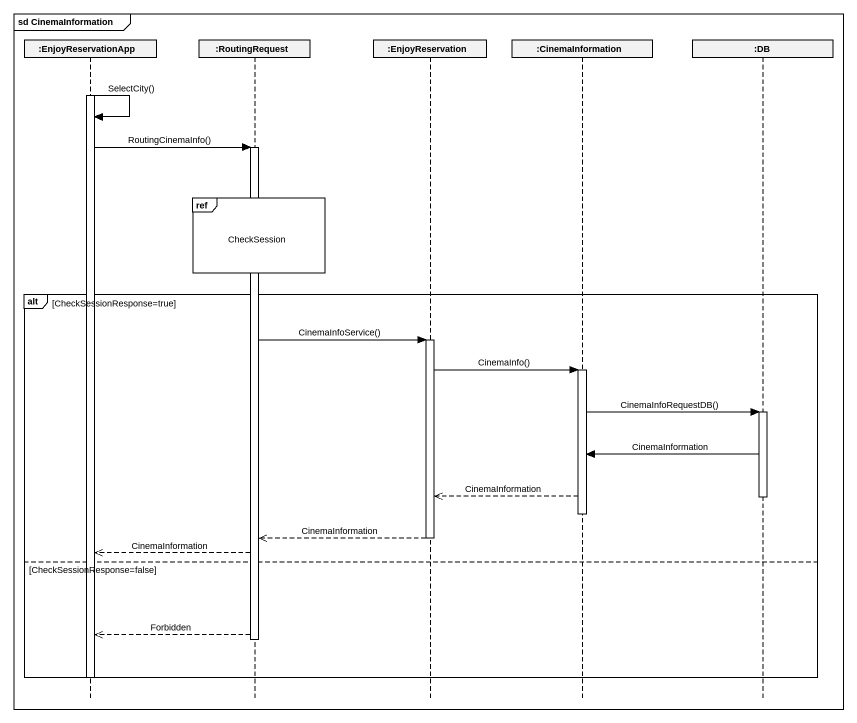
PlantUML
@startuml
mainframe sd CinemaInformation
hide footbox
participant ":EnjoyReservationApp" as EnjoyReservationApp
participant ":RoutingRequest" as RoutingRequest
participant ":EnjoyReservation" as EnjoyReservation
participant ":CinemaInformation" as CinemaInformation
participant ":DB" as DB

activate EnjoyReservationApp
EnjoyReservationApp -> EnjoyReservationApp : SelectCity()
EnjoyReservationApp -> RoutingRequest : RoutingCinemaInfo()
activate RoutingRequest
ref over RoutingRequest : CheckSession
alt CheckSessionResponse=true
  RoutingRequest -> EnjoyReservation : CinemaInfoService()
  activate EnjoyReservation
  EnjoyReservation -> CinemaInformation : CinemaInfo()
  activate CinemaInformation
  CinemaInformation -> DB : CinemaInfoRequestDB()
  activate DB
  DB -> CinemaInformation : CinemaInformation
  CinemaInformation -->> EnjoyReservation : CinemaInformation
  deactivate DB
  deactivate CinemaInformation
  EnjoyReservation -->> RoutingRequest : CinemaInformation
  deactivate EnjoyReservation
  RoutingRequest -->> EnjoyReservationApp : CinemaInformation
else CheckSessionResponse=false
  RoutingRequest -->> EnjoyReservationApp : Forbidden
  deactivate RoutingRequest
end
deactivate EnjoyReservationApp
@enduml
